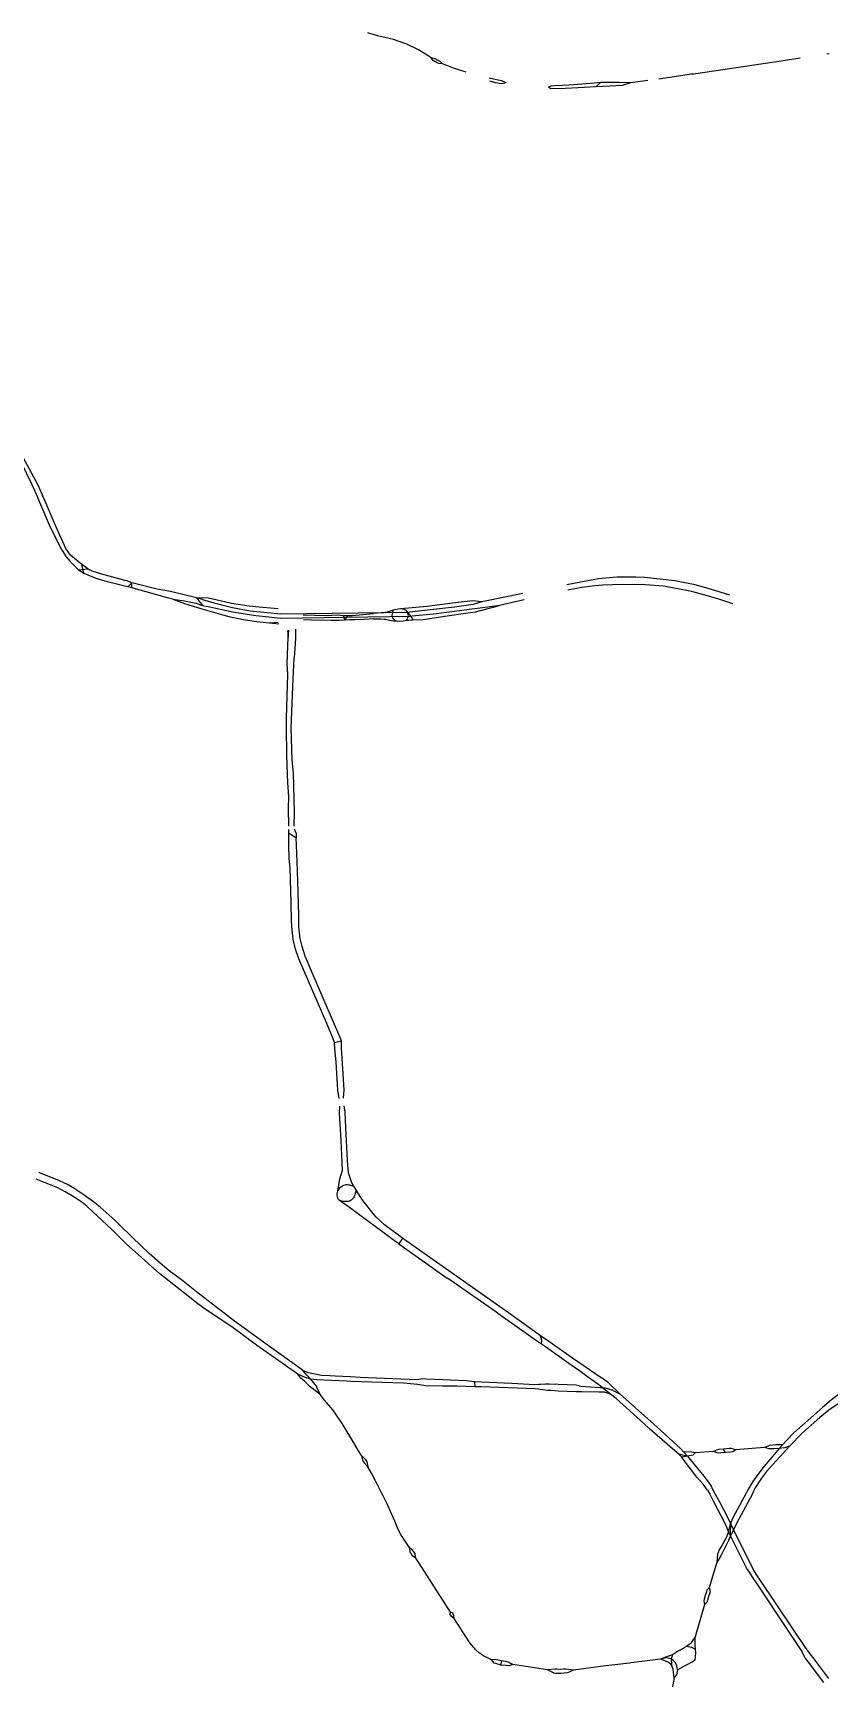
# Model space of a CAD drawing. Header units: inches. Extents: x 25490716 to 25512768, y 6672380 to 6685864.
# Drawn here: x 25493778 to 25495719, y 6674666 to 6678678 of the extents above; entities that cross this region are included whole.
import ezdxf

# ---------------------------------------------------------------- set-up
doc = ezdxf.new("R2010")
doc.units = ezdxf.units.IN
doc.header["$MEASUREMENT"] = 0

msp = doc.modelspace()

# ---------------------------------------------------------------- linework, layer by layer
for points in [[(25494607.2, 6678674.3), (25494594.3, 6678678.1)], [(25494748.8, 6678617.5), (25494741.3, 6678622.3), (25494718, 6678636.9), (25494689.7, 6678650.7), (25494657.2, 6678662.1), (25494617.7, 6678671.2), (25494607.2, 6678674.3)], [(25494765.6, 6678610.8), (25494758.2, 6678614.5), (25494748.8, 6678617.5)], [(25494763.6, 6678605.5), (25494753.8, 6678611), (25494748.8, 6678617.5)], [(25494776.5, 6678602.7), (25494770.9, 6678608.2), (25494765.6, 6678610.8)], [(25495648.8, 6678616.2), (25495606.8, 6678609.9), (25495504.1, 6678594.4), (25495388.1, 6678577.8), (25495383.9, 6678577.2)], [(25495719.4, 6678626.8), (25495713.3, 6678625.9)], [(25494776.5, 6678602.7), (25494767.5, 6678603.3), (25494763.6, 6678605.5)], [(25494833.8, 6678582.1), (25494818.8, 6678586.9), (25494803.3, 6678592), (25494783.3, 6678600), (25494776.5, 6678602.7)], [(25495383.9, 6678577.2), (25495304, 6678565.3)], [(25494907.9, 6678563.9), (25494890.4, 6678567.5)], [(25494906.6, 6678556.6), (25494891.6, 6678560.1)], [(25494931.5, 6678556.2), (25494920.3, 6678553.6), (25494906.6, 6678556.6)], [(25494931.5, 6678556.2), (25494921.5, 6678561.4), (25494907.9, 6678563.9)], [(25495161.5, 6678557.2), (25495146.8, 6678555.6), (25495085.7, 6678550.9), (25495051.1, 6678548.9), (25495041, 6678548.6), (25495034.9, 6678545.7)], [(25495150.2, 6678546.5), (25495107.1, 6678543.8), (25495075.9, 6678542.2), (25495040.3, 6678542), (25495034.9, 6678545.7)], [(25495161.5, 6678557.2), (25495150.2, 6678546.5)], [(25495235, 6678556.7), (25495214.5, 6678549.9), (25495184.7, 6678547.9), (25495150.2, 6678546.5)], [(25495235, 6678556.7), (25495208.4, 6678557.2), (25495187.7, 6678557.3), (25495161.5, 6678557.2)], [(25495277, 6678561.8), (25495235, 6678556.7)], [(25493659.2, 6677812.3), (25493668.1, 6677800), (25493684.9, 6677777.1), (25493695.7, 6677757.9), (25493705.6, 6677734.8), (25493754.1, 6677641.7), (25493788.9, 6677577.6), (25493801.3, 6677550.2)], [(25493645.3, 6677800.7), (25493661.5, 6677786.8), (25493670.2, 6677776.3), (25493679.1, 6677762.4), (25493701.5, 6677723), (25493748.2, 6677631.8), (25493775.1, 6677576.8), (25493789.8, 6677544.4)], [(25493794.7, 6677532.9), (25493789.8, 6677544.4)], [(25493848.8, 6677415.6), (25493821.1, 6677472), (25493794.7, 6677532.9)], [(25493806.5, 6677537.9), (25493801.3, 6677550.2)], [(25493858, 6677420.9), (25493832.5, 6677477.2), (25493806.5, 6677537.9)], [(25493848.8, 6677415.6), (25493859, 6677400.4), (25493868.9, 6677388.6), (25493878.2, 6677379.1), (25493888.7, 6677368.6)], [(25493896.7, 6677381.7), (25493879.1, 6677396.2), (25493869.6, 6677404.8), (25493858, 6677420.9)], [(25493888.7, 6677368.6), (25493911.8, 6677371.4)], [(25493888.7, 6677368.6), (25493902, 6677360.4)], [(25493911.8, 6677371.4), (25493896.7, 6677381.7)], [(25493902, 6677360.4), (25493896.7, 6677381.7)], [(25493911.8, 6677371.4), (25493921.6, 6677366.4), (25493944.7, 6677358.8), (25493989.6, 6677346.9), (25494002.2, 6677343.6)], [(25493902, 6677360.4), (25493935.2, 6677346.5)], [(25493998.5, 6677329.6), (25493952.9, 6677341.2), (25493935.2, 6677346.5)], [(25494008.9, 6677326.9), (25493998.5, 6677329.6)], [(25494002.2, 6677343.6), (25494006.6, 6677342.4), (25494019.4, 6677337.1)], [(25494008.9, 6677326.9), (25494019.4, 6677337.1)], [(25494018.7, 6677325), (25494008.9, 6677326.9)], [(25494018.7, 6677325), (25494019.4, 6677337.1)], [(25494118.6, 6677296.8), (25494105.8, 6677300.5), (25494074.6, 6677309.7), (25494018.7, 6677325)], [(25494176.5, 6677300.2), (25494113, 6677315.7), (25494080.4, 6677321.8), (25494019.4, 6677337.1)], [(25495269.1, 6677349.7), (25495247.6, 6677350.6), (25495201.6, 6677350.4), (25495156.6, 6677347.1), (25495118, 6677339.7), (25495079.2, 6677332.3)], [(25495383.9, 6677315.8), (25495346.1, 6677323.4), (25495314.7, 6677328.5), (25495271.7, 6677332.2), (25495244, 6677333.1), (25495191, 6677331.8), (25495167.7, 6677331), (25495147.6, 6677329.7), (25495115.9, 6677325.5), (25495082.1, 6677319.3)], [(25495392.9, 6677331.8), (25495367.7, 6677337.1), (25495342.6, 6677341.7), (25495314.4, 6677345.5), (25495269.1, 6677349.7)], [(25495477.1, 6677307), (25495429.6, 6677321.4), (25495392.9, 6677331.8)], [(25494118.6, 6677296.8), (25494147.6, 6677286.4), (25494190, 6677273.9), (25494218, 6677265.3), (25494252.4, 6677255.9), (25494290.7, 6677247.7), (25494323.4, 6677243), (25494354.8, 6677239.8)], [(25494118.6, 6677296.8), (25494147.5, 6677292.9), (25494174.8, 6677287.5), (25494191.4, 6677282.1)], [(25494176.5, 6677300.2), (25494191.4, 6677282.1)], [(25494191.5, 6677296.5), (25494176.5, 6677300.2)], [(25494375.7, 6677273.4), (25494329.5, 6677277.6), (25494304.7, 6677279.9), (25494262.3, 6677286.9), (25494234.1, 6677293.4), (25494216.9, 6677297.2), (25494205.2, 6677299.8), (25494176.5, 6677300.2)], [(25494191.5, 6677296.5), (25494219.2, 6677288.1), (25494264.2, 6677276.9), (25494307.4, 6677268.9), (25494349, 6677264.6), (25494382.2, 6677261)], [(25494975.5, 6677295.8), (25494915.3, 6677282.1), (25494868.6, 6677275.5), (25494841.1, 6677271.8), (25494805.9, 6677267.1), (25494754.8, 6677260.8), (25494701.5, 6677255.4)], [(25494872.5, 6677290.8), (25494850.5, 6677292.7), (25494801.2, 6677287.5), (25494739.4, 6677279.2)], [(25494872.5, 6677290.8), (25494851.5, 6677284.5), (25494805.7, 6677277.4), (25494747, 6677270.8)], [(25494972.5, 6677310.6), (25494872.5, 6677290.8)], [(25495484, 6677285.7), (25495448, 6677298.1), (25495416.3, 6677307.2), (25495399.3, 6677311.9), (25495383.9, 6677315.8)], [(25494191.4, 6677282.1), (25494208.9, 6677278.6), (25494245.7, 6677270.2), (25494269, 6677265.2), (25494321.7, 6677257), (25494353.1, 6677253.7), (25494380.6, 6677250.8)], [(25494380.6, 6677250.8), (25494701.5, 6677255.4)], [(25494382.2, 6677261), (25494696.2, 6677265.6)], [(25494436.7, 6677258.7), (25494493.9, 6677257.7), (25494519.5, 6677258.6), (25494534.3, 6677257.5)], [(25494539.3, 6677246.1), (25494524.3, 6677245.1), (25494504.4, 6677245.1), (25494457.1, 6677245.6), (25494437.7, 6677247.1)], [(25494534.3, 6677257.5), (25494545.5, 6677257.2)], [(25494539.3, 6677246.1), (25494534.3, 6677257.5)], [(25494539.3, 6677246.1), (25494545.5, 6677257.2)], [(25494609.2, 6677248.8), (25494585.8, 6677247.9), (25494563.2, 6677247), (25494549.6, 6677246.6), (25494539.3, 6677246.1)], [(25494545.5, 6677257.2), (25494556.4, 6677257.4), (25494608.1, 6677261.9)], [(25494636.6, 6677264.4), (25494608.1, 6677261.9)], [(25494609.2, 6677248.8), (25494626, 6677249.1), (25494634.3, 6677248.5), (25494637.3, 6677248.1)], [(25494636.6, 6677264.4), (25494655.4, 6677270.5)], [(25494637.3, 6677248.1), (25494647.3, 6677246.1), (25494656.9, 6677244.6), (25494664, 6677243.9), (25494672.5, 6677243.5), (25494680.4, 6677244.3), (25494689.1, 6677245.7), (25494694.1, 6677245.6), (25494704.4, 6677246.6), (25494729.3, 6677247.3), (25494787.6, 6677256.1), (25494832.2, 6677262.6), (25494856.9, 6677266.2), (25494915.3, 6677282.1)], [(25494655.4, 6677270.5), (25494654.3, 6677263.5), (25494653.5, 6677260.9), (25494653.3, 6677257.7), (25494653.8, 6677254.2), (25494654.9, 6677251.8), (25494656.4, 6677249.5), (25494658.4, 6677247.3), (25494661, 6677245.3), (25494663.8, 6677243.9), (25494663.9, 6677243.9)], [(25494674.4, 6677273.3), (25494655.4, 6677270.5)], [(25494739.4, 6677279.2), (25494674.5, 6677273.3)], [(25494689.1, 6677245.7), (25494689.4, 6677246.6), (25494690.1, 6677247.8), (25494690.6, 6677248.7), (25494691.3, 6677250), (25494692.2, 6677252.5), (25494692.9, 6677254.8), (25494693.4, 6677257.3), (25494693.1, 6677260.1), (25494692.3, 6677263.6), (25494691.6, 6677265.2), (25494689.9, 6677267.2), (25494688.4, 6677268.8), (25494686.1, 6677270.5), (25494683.3, 6677271.9), (25494674.5, 6677273.3)], [(25494692.3, 6677263.6), (25494699.8, 6677253.9), (25494704.4, 6677246.6)], [(25494747, 6677270.8), (25494696.2, 6677265.6)], [(25494354.8, 6677239.8), (25494375.9, 6677241.1)], [(25494354.8, 6677239.8), (25494377.5, 6677236.8)], [(25494399.4, 6677114.6), (25494397.7, 6677139.7), (25494400.5, 6677204.2), (25494401.8, 6677221.2)], [(25494398.7, 6677220.7), (25494400.5, 6677204.2)], [(25494418.4, 6677223.8), (25494418, 6677211.8), (25494417.7, 6677202.1), (25494416.6, 6677176.9), (25494414.9, 6677153.7)], [(25494407.7, 6676983.1), (25494412.7, 6677103.2), (25494414.9, 6677153.7)], [(25494396.3, 6676983.1), (25494395.9, 6677007), (25494399.4, 6677114.6)], [(25494401.7, 6676743.5), (25494400.8, 6676786.7), (25494401.5, 6676815.7), (25494399.2, 6676849.4), (25494397.3, 6676916.3), (25494396.3, 6676983.1)], [(25494413.4, 6676873), (25494409.7, 6676904.3), (25494407.7, 6676983.1)], [(25494414.7, 6676743.8), (25494415.3, 6676777.7), (25494413.4, 6676873)], [(25494401.6, 6676709), (25494402, 6676726.6)], [(25494402, 6676726.6), (25494401.8, 6676735.5)], [(25494419.9, 6676714.1), (25494402, 6676726.6)], [(25494419.7, 6676726.1), (25494415.7, 6676736)], [(25494419.7, 6676726.1), (25494419.9, 6676714.1)], [(25494402, 6676696.9), (25494401.6, 6676709)], [(25494509.7, 6676225.2), (25494494.8, 6676262), (25494425.9, 6676419.8), (25494418, 6676443.2), (25494412, 6676468.3), (25494409.6, 6676490.1), (25494408.4, 6676511.9), (25494407.2, 6676558.3), (25494404.9, 6676640.3), (25494403, 6676665.8), (25494402, 6676696.9)], [(25494420.4, 6676698), (25494419.9, 6676714.1)], [(25494526.2, 6676229.7), (25494454.7, 6676395.5), (25494441.8, 6676426.6), (25494434.2, 6676449.7), (25494429.7, 6676469.9), (25494426.5, 6676498.1), (25494425.8, 6676526.8), (25494422.7, 6676634.6), (25494420.4, 6676698)], [(25494512.8, 6676216.3), (25494509.7, 6676225.2)], [(25494512.8, 6676216.3), (25494530.4, 6676220)], [(25494514.3, 6676200.9), (25494512.8, 6676216.3)], [(25494524.8, 6676079.4), (25494521.5, 6676099.5), (25494517.4, 6676168.6), (25494514.3, 6676200.9)], [(25494530.4, 6676220), (25494526.2, 6676229.7)], [(25494530.4, 6676203), (25494530.4, 6676220)], [(25494534.9, 6676079.9), (25494536.5, 6676100.6), (25494530.4, 6676203)], [(25494529, 6675976.3), (25494525.3, 6676044.5), (25494525.8, 6676060.8)], [(25494541.9, 6675990.2), (25494539, 6676046.3), (25494536.4, 6676061.5)], [(25494521.1, 6675853.2), (25494526.2, 6675883.2), (25494533, 6675904.4), (25494529, 6675976.3)], [(25494542.5, 6675977.1), (25494541.9, 6675990.2)], [(25494559.1, 6675865.6), (25494554.5, 6675876.4), (25494547.5, 6675897.9), (25494544.6, 6675928.6), (25494542.5, 6675977.1)], [(25493969.1, 6675760.9), (25493924.3, 6675803.4), (25493910.5, 6675816.3), (25493897.2, 6675826.4), (25493878.7, 6675839.1), (25493856.6, 6675852.1), (25493838.6, 6675861.2), (25493785.8, 6675882.6)], [(25493978.5, 6675781.7), (25493941.6, 6675814.7), (25493925.3, 6675827.8), (25493902.5, 6675843.7), (25493878.1, 6675859.9), (25493863.6, 6675868.6), (25493842.3, 6675878.6), (25493792.3, 6675899)], [(25494521.4, 6675836.4), (25494521.2, 6675836.8), (25494520.3, 6675840.2), (25494519.8, 6675843.5), (25494519.8, 6675846.8), (25494520.3, 6675850.2), (25494521.1, 6675853.2), (25494521.1, 6675853.2)], [(25494521.1, 6675853.2), (25494522.5, 6675856.6), (25494524.3, 6675859.5), (25494526.8, 6675862.5), (25494529.9, 6675865.1), (25494532.4, 6675866.5), (25494535.5, 6675868.1), (25494538.9, 6675869), (25494541.4, 6675869.3), (25494544.8, 6675869.4), (25494548.1, 6675869), (25494550, 6675868.5), (25494552.2, 6675867.7), (25494559.1, 6675865.6)], [(25494566.1, 6675854.7), (25494563.5, 6675847.6), (25494561.8, 6675842.2), (25494560.7, 6675839.7), (25494559.5, 6675837.5), (25494558.2, 6675835.6), (25494556.9, 6675834.2), (25494555.6, 6675833), (25494553.6, 6675831.4), (25494551.5, 6675830.2), (25494549.3, 6675829.2), (25494546.7, 6675828.4), (25494543.3, 6675828), (25494540.2, 6675828), (25494537, 6675827.9), (25494533.7, 6675828.3), (25494531.2, 6675828.8), (25494528.5, 6675829.7), (25494524.7, 6675831.1)], [(25494559.1, 6675865.6), (25494568.1, 6675851.6)], [(25494577.4, 6675838.3), (25494568.1, 6675851.6)], [(25494524.7, 6675831.1), (25494523.2, 6675833.2), (25494521.4, 6675836.4)], [(25494549.5, 6675813.5), (25494524.7, 6675831.1)], [(25494659.2, 6675732.7), (25494549.5, 6675813.5)], [(25494668.9, 6675746.1), (25494634.8, 6675771.4), (25494613.6, 6675791.2), (25494585.6, 6675826.5), (25494577.4, 6675838.3)], [(25493974.8, 6675755.3), (25493969.1, 6675760.9)], [(25493989.3, 6675771.1), (25493978.5, 6675781.7)], [(25494176.3, 6675608.3), (25494140.4, 6675636.9), (25494109.7, 6675659.4), (25494088.1, 6675677.6), (25494061.1, 6675701.3), (25494020.7, 6675740.8), (25493989.3, 6675771.1)], [(25494159.3, 6675594.6), (25494087.5, 6675651.9), (25494005.5, 6675725.1), (25493974.8, 6675755.3)], [(25494669.8, 6675724.8), (25494659.2, 6675732.7)], [(25494678.8, 6675738.8), (25494668.9, 6675746.1)], [(25494678.8, 6675738.8), (25494669.8, 6675724.8)], [(25494669.8, 6675724.8), (25494677.9, 6675719)], [(25494687.7, 6675732.5), (25494678.8, 6675738.8)], [(25494805.8, 6675649.2), (25494687.7, 6675732.5)], [(25494677.9, 6675719), (25494787.7, 6675641.5)], [(25494796.4, 6675635.6), (25494787.7, 6675641.5)], [(25494915.3, 6675571.9), (25494805.8, 6675649.2)], [(25494436, 6675416.3), (25494431.8, 6675419.2), (25494349.1, 6675478.7), (25494269.2, 6675536.4), (25494176.3, 6675608.3)], [(25494906.4, 6675558.9), (25494796.4, 6675635.6)], [(25494164.3, 6675590.5), (25494159.3, 6675594.6)], [(25494180.3, 6675578.6), (25494164.3, 6675590.5)], [(25494423.5, 6675407.3), (25494323.3, 6675477.9), (25494323.1, 6675478.1), (25494266.2, 6675519.9), (25494194.9, 6675568.4), (25494180.3, 6675578.6)], [(25494911.5, 6675555.4), (25494906.4, 6675558.9)], [(25495015.7, 6675500.7), (25494937, 6675556.6), (25494915.3, 6675571.9)], [(25495006, 6675488.3), (25494911.5, 6675555.4)], [(25495017.7, 6675480), (25495006, 6675488.3)], [(25495017.7, 6675480), (25495018.4, 6675489.3), (25495015.7, 6675500.7)], [(25495036, 6675486.5), (25495015.7, 6675500.7)], [(25495027.2, 6675473.4), (25495017.7, 6675480)], [(25495093.3, 6675446.2), (25495036, 6675486.5)], [(25495084.3, 6675433.3), (25495027.2, 6675473.4)], [(25495168.7, 6675394.9), (25495160.9, 6675400.2), (25495093.3, 6675446.2)], [(25494462.7, 6675369.5), (25494454.2, 6675376.6), (25494440.1, 6675389.8), (25494430.9, 6675397.6), (25494423.5, 6675407.3)], [(25494470.4, 6675393.2), (25494455.6, 6675395.2), (25494439.8, 6675399.8), (25494423.5, 6675407.3)], [(25494470.4, 6675375.6), (25494469.4, 6675377.9), (25494455.6, 6675395.2), (25494445.8, 6675404.9), (25494436, 6675416.3)], [(25494461.1, 6675407.7), (25494449.6, 6675410.7), (25494436, 6675416.3)], [(25494514.9, 6675402.2), (25494502.1, 6675403), (25494481.5, 6675404.2), (25494461.1, 6675407.7)], [(25494552.2, 6675400.3), (25494514.9, 6675402.2)], [(25494575.6, 6675399), (25494552.2, 6675400.3)], [(25494714.4, 6675393.7), (25494575.7, 6675399)], [(25495130, 6675400.6), (25495110.4, 6675414.9), (25495084.3, 6675433.3)], [(25495150.7, 6675386.1), (25495146.4, 6675389.2), (25495130, 6675400.6)], [(25494477.9, 6675357.6), (25494462.7, 6675369.5)], [(25494551.9, 6675389.6), (25494542.4, 6675389.9), (25494470.4, 6675393.2)], [(25494477.9, 6675357.6), (25494470.4, 6675375.6)], [(25494736.1, 6675378.7), (25494715.2, 6675382.1), (25494681.5, 6675385.4), (25494551.9, 6675389.6)], [(25494736.6, 6675395.2), (25494727.7, 6675395.6), (25494714.4, 6675393.7)], [(25494776.8, 6675377.7), (25494736.1, 6675378.7)], [(25494777.6, 6675393.4), (25494736.6, 6675395.2)], [(25494812.3, 6675378.1), (25494783.1, 6675377.5), (25494776.8, 6675377.7)], [(25494854.3, 6675388.1), (25494833.9, 6675390.8), (25494777.6, 6675393.4)], [(25494855.2, 6675376.5), (25494812.3, 6675378.1)], [(25494854.3, 6675388.1), (25494855.2, 6675376.5)], [(25494871.2, 6675387.3), (25494854.3, 6675388.1)], [(25494871, 6675376), (25494855.2, 6675376.5)], [(25495010.8, 6675370.3), (25495002.2, 6675371.3), (25494871, 6675376)], [(25494945.7, 6675384), (25494871.2, 6675387.3)], [(25495011.2, 6675381.7), (25495001.9, 6675381.5), (25494945.7, 6675384)], [(25495033, 6675367.4), (25495014.9, 6675369.9), (25495010.8, 6675370.3)], [(25495027.8, 6675382.7), (25495015.1, 6675381.7), (25495011.2, 6675381.7)], [(25495036.4, 6675382.4), (25495027.8, 6675382.7)], [(25495041.6, 6675367), (25495033, 6675367.4)], [(25495058.2, 6675381.7), (25495036.4, 6675382.4)], [(25495058.1, 6675365.5), (25495041.6, 6675367)], [(25495102.2, 6675364.1), (25495058.1, 6675365.5)], [(25495102.5, 6675380.3), (25495058.2, 6675381.7)], [(25495115.8, 6675364.3), (25495102.2, 6675364.1)], [(25495109.4, 6675378.6), (25495102.5, 6675380.3)], [(25495109.4, 6675378.6), (25495113.5, 6675377.5), (25495149.5, 6675375.4)], [(25495157.9, 6675363.5), (25495115.8, 6675364.3)], [(25495149.5, 6675375.4), (25495173, 6675374.1), (25495189.6, 6675369.2), (25495209.5, 6675358.5)], [(25495186.4, 6675358.5), (25495154.3, 6675383.5), (25495150.7, 6675386.1)], [(25495186.4, 6675358.5), (25495171.6, 6675363.2), (25495157.9, 6675363.5)], [(25495181.2, 6675385.7), (25495168.7, 6675394.9)], [(25495209.5, 6675358.5), (25495181.2, 6675385.7)], [(25495267.1, 6675286.9), (25495200, 6675347.8), (25495186.4, 6675358.5)], [(25495276.8, 6675298.5), (25495209.5, 6675358.5)], [(25495798, 6675394.8), (25495773.6, 6675379.8), (25495744.1, 6675359.4), (25495724.8, 6675344.8), (25495702.9, 6675326), (25495674.9, 6675300.6), (25495632.9, 6675263.8), (25495614.8, 6675245.4), (25495605.3, 6675234.7)], [(25495803.6, 6675374.8), (25495796.8, 6675370.9), (25495763.8, 6675350.5), (25495718.8, 6675319.6), (25495696.2, 6675301.8), (25495654.5, 6675264.4), (25495622.9, 6675231.2)], [(25494579, 6675208.6), (25494571.9, 6675220.5), (25494557.3, 6675245.4), (25494544.2, 6675266.9), (25494531.8, 6675287), (25494516.4, 6675309.8), (25494509.4, 6675320), (25494489, 6675343.9), (25494477.9, 6675357.6)], [(25495353, 6675211.7), (25495343.1, 6675220.5), (25495281.5, 6675273.8), (25495267.1, 6675286.9)], [(25495364.8, 6675216.9), (25495357.6, 6675224.7), (25495299.4, 6675278.5), (25495276.8, 6675298.5)], [(25494579, 6675208.6), (25494588.1, 6675200.1), (25494589.5, 6675197.7)], [(25494579, 6675208.6), (25494581.6, 6675197.4), (25494583.2, 6675194.4)], [(25495373.5, 6675207.2), (25495361.6, 6675209.2), (25495353, 6675211.7)], [(25495359.9, 6675204.4), (25495353, 6675211.7)], [(25495373.5, 6675207.2), (25495359.9, 6675204.4)], [(25495365.8, 6675196.5), (25495359.9, 6675204.4)], [(25495380.5, 6675217.7), (25495364.8, 6675216.9)], [(25495364.8, 6675216.9), (25495373.5, 6675207.2)], [(25495386.7, 6675209.3), (25495373.5, 6675207.2)], [(25495373.5, 6675207.2), (25495380.3, 6675198.9)], [(25495380.3, 6675198.9), (25495413.9, 6675158.3), (25495424.7, 6675143.7), (25495431.3, 6675133.7), (25495438.4, 6675120.4)], [(25495392.2, 6675215.1), (25495380.5, 6675217.7)], [(25495392.2, 6675215.1), (25495386.7, 6675209.3)], [(25495437.2, 6675218.4), (25495392.2, 6675215.1)], [(25495451, 6675223.6), (25495449.7, 6675223.5), (25495437.2, 6675218.4)], [(25495455.5, 6675215.3), (25495448.7, 6675214.7), (25495437.2, 6675218.4)], [(25495461.2, 6675224.5), (25495451, 6675223.6)], [(25495466.5, 6675216.1), (25495455.5, 6675215.3)], [(25495475.3, 6675225.7), (25495461.2, 6675224.5)], [(25495466.5, 6675216.1), (25495461.2, 6675224.5)], [(25495479, 6675217.2), (25495466.5, 6675216.1)], [(25495491.5, 6675222.8), (25495480.5, 6675226), (25495475.3, 6675225.7)], [(25495491.5, 6675222.8), (25495484.7, 6675217.6), (25495479, 6675217.2)], [(25495561.3, 6675228.5), (25495491.5, 6675222.8)], [(25495590.2, 6675217), (25495560.8, 6675182.4), (25495545.5, 6675162.8), (25495533.4, 6675145.3), (25495526.8, 6675134.6)], [(25495608.7, 6675215.7), (25495582.1, 6675186.9), (25495566.8, 6675169.7), (25495554.4, 6675153.2), (25495538.8, 6675129.7), (25495534.5, 6675121.4)], [(25495589.5, 6675234.9), (25495573.4, 6675233.2), (25495561.3, 6675228.5)], [(25495584.6, 6675225.2), (25495572.8, 6675224.7), (25495561.3, 6675228.5)], [(25495597.7, 6675225.8), (25495584.6, 6675225.2)], [(25495605.3, 6675234.7), (25495589.5, 6675234.9)], [(25495597.7, 6675225.8), (25495590.2, 6675217)], [(25495605.3, 6675234.7), (25495597.7, 6675225.8)], [(25495622.9, 6675231.2), (25495610.7, 6675227.8), (25495597.7, 6675225.8)], [(25495622.9, 6675231.2), (25495608.7, 6675215.7)], [(25494583.2, 6675194.4), (25494585.4, 6675190.8), (25494594.8, 6675181.2)], [(25494589.5, 6675197.7), (25494592, 6675193), (25494594.8, 6675181.2)], [(25494631.7, 6675110.6), (25494628.1, 6675118), (25494615.7, 6675142.4), (25494603.1, 6675166.1), (25494594.8, 6675181.2)], [(25495422.2, 6675124.5), (25495412.3, 6675139.2), (25495396.9, 6675156.1), (25495365.8, 6675196.5)], [(25495422.2, 6675124.5), (25495427.9, 6675114.1)], [(25495438.4, 6675120.4), (25495451.5, 6675096), (25495471.7, 6675058.3)], [(25495521.8, 6675126.6), (25495516.7, 6675117)], [(25495526.8, 6675134.6), (25495521.8, 6675126.6)], [(25495534.5, 6675121.4), (25495530.4, 6675112.4)], [(25494696.6, 6674982.4), (25494685.1, 6674999.6), (25494674.7, 6675016.3), (25494668.5, 6675028.3), (25494660.3, 6675048.6), (25494652.6, 6675065.3), (25494640.6, 6675092.2), (25494631.7, 6675110.6)], [(25495427.9, 6675114.1), (25495437.1, 6675096.2), (25495465.3, 6675042.1)], [(25495516.7, 6675117), (25495484.3, 6675056.4)], [(25495525.4, 6675103.1), (25495493.7, 6675044.2)], [(25495530.4, 6675112.4), (25495525.4, 6675103.1)], [(25495465.3, 6675042.1), (25495474, 6675022.4)], [(25495471.7, 6675058.3), (25495486.3, 6675027.3)], [(25495474, 6675022.4), (25495479.7, 6675045)], [(25495479.7, 6675045), (25495477.5, 6675025.5), (25495478.9, 6675012.5)], [(25495484.3, 6675056.4), (25495479.7, 6675045)], [(25495493.7, 6675044.2), (25495492.4, 6675041.5), (25495486.3, 6675027.3)], [(25495468.9, 6675009.5), (25495456.6, 6674987.4)], [(25495473.6, 6675001.8), (25495458.1, 6674970.5)], [(25495474, 6675022.4), (25495468.9, 6675009.5)], [(25495478.9, 6675012.5), (25495473.6, 6675001.8)], [(25495478.9, 6675012.5), (25495474, 6675022.4)], [(25495486.3, 6675027.3), (25495478.9, 6675012.5)], [(25495483.5, 6675003.3), (25495478.9, 6675012.5)], [(25495524.7, 6674924.4), (25495518.8, 6674933.6), (25495483.5, 6675003.3)], [(25495490.7, 6675018.4), (25495486.3, 6675027.3)], [(25495534.8, 6674930.1), (25495490.7, 6675018.4)], [(25494706.7, 6674973.8), (25494704.3, 6674977.5), (25494696.6, 6674982.4)], [(25494699.9, 6674969.4), (25494697.8, 6674972.6), (25494696.6, 6674982.4)], [(25494711.6, 6674958.5), (25494703.5, 6674964.3), (25494699.9, 6674969.4)], [(25494711.6, 6674958.5), (25494709.5, 6674969.5), (25494706.7, 6674973.8)], [(25494719.3, 6674946.3), (25494711.6, 6674958.5)], [(25495449, 6674973.9), (25495447.1, 6674968), (25495445.2, 6674947.6)], [(25495458.1, 6674970.5), (25495455.8, 6674965.5), (25495445.2, 6674947.6)], [(25495456.6, 6674987.4), (25495450.5, 6674978.2), (25495449, 6674973.9)], [(25494795.6, 6674826.9), (25494719.3, 6674946.3)], [(25495445.2, 6674947.6), (25495436.5, 6674919.2), (25495426.9, 6674885.8)], [(25495535.3, 6674907.6), (25495524.7, 6674924.4)], [(25495544.6, 6674914.5), (25495535.9, 6674928), (25495534.8, 6674930.1)], [(25495426.9, 6674885.8), (25495421.2, 6674880.2), (25495419.9, 6674876.1)], [(25495426.9, 6674885.8), (25495429.1, 6674877.8), (25495427.9, 6674873.7)], [(25495540.1, 6674900.5), (25495535.3, 6674907.6)], [(25495620.8, 6674779.2), (25495540.1, 6674900.5)], [(25495549.8, 6674906.7), (25495544.6, 6674914.5)], [(25495631.3, 6674785.5), (25495549.8, 6674906.7)], [(25495415.2, 6674845.7), (25495392.1, 6674766.9)], [(25495414.6, 6674858.5), (25495413.5, 6674854.5), (25495415.2, 6674845.7)], [(25495417.2, 6674867.5), (25495414.6, 6674858.5)], [(25495422.4, 6674856.3), (25495420.6, 6674850.6), (25495415.2, 6674845.7)], [(25495419.9, 6674876.1), (25495417.2, 6674867.5)], [(25495425.1, 6674865.2), (25495422.4, 6674856.3)], [(25495427.9, 6674873.7), (25495425.1, 6674865.2)], [(25494796.6, 6674818.3), (25494795, 6674820.9), (25494795.6, 6674826.9)], [(25494802.6, 6674821.9), (25494801.4, 6674824), (25494795.6, 6674826.9)], [(25494805.3, 6674811.5), (25494798.1, 6674815.9), (25494796.6, 6674818.3)], [(25494805.3, 6674811.5), (25494804.2, 6674819.1), (25494802.6, 6674821.9)], [(25494896.1, 6674710.4), (25494876.7, 6674720.5), (25494866.9, 6674726.9), (25494857.4, 6674735), (25494843.1, 6674752.3), (25494805.3, 6674811.5)], [(25495392.1, 6674766.9), (25495385.1, 6674755.8)], [(25495392.6, 6674753.4), (25495392.1, 6674766.9)], [(25495638.5, 6674752.7), (25495620.8, 6674779.2)], [(25495666.6, 6674733.7), (25495663.1, 6674738.2), (25495631.3, 6674785.5)], [(25495323, 6674717.5), (25495307.8, 6674712.2)], [(25495337.3, 6674722.8), (25495323, 6674717.5)], [(25495337.3, 6674722.8), (25495334.1, 6674712.8), (25495335.1, 6674698.2)], [(25495347.3, 6674729.1), (25495337.3, 6674722.8)], [(25495355.2, 6674734.1), (25495347.3, 6674729.1)], [(25495355.2, 6674734.1), (25495363.3, 6674738.8)], [(25495363.3, 6674738.8), (25495370.4, 6674743.1)], [(25495385.1, 6674755.8), (25495381.8, 6674750.7), (25495370.4, 6674743.1)], [(25495393.5, 6674735.7), (25495384, 6674740.3), (25495370.4, 6674743.1)], [(25495393.5, 6674735.7), (25495392.2, 6674745.9), (25495392.6, 6674753.4)], [(25495392.9, 6674710.4), (25495393.6, 6674716.3), (25495394.3, 6674729), (25495393.5, 6674735.7)], [(25495655.4, 6674726.1), (25495653.2, 6674731.1), (25495638.5, 6674752.7)], [(25495660.3, 6674715.7), (25495655.4, 6674726.1)], [(25495673.2, 6674725.2), (25495666.6, 6674733.7)], [(25495679.5, 6674716.9), (25495673.2, 6674725.2)], [(25495718.6, 6674664.6), (25495679.5, 6674716.9)], [(25494908, 6674710.3), (25494904.7, 6674711), (25494896.1, 6674710.4)], [(25494906.3, 6674701.6), (25494902.7, 6674702.7), (25494896.1, 6674710.4)], [(25494919.8, 6674697.5), (25494906.3, 6674701.6)], [(25494920.7, 6674708.1), (25494908.3, 6674710.3)], [(25494919.8, 6674697.5), (25494920.7, 6674708.1)], [(25494931.7, 6674696.5), (25494919.8, 6674697.5)], [(25494933.4, 6674705.4), (25494920.7, 6674708.1)], [(25494947.8, 6674698.8), (25494937.8, 6674695.9), (25494931.7, 6674696.5)], [(25494947.8, 6674698.8), (25494936.9, 6674704.7), (25494933.4, 6674705.4)], [(25495032.3, 6674686), (25494947.8, 6674698.8)], [(25495055.4, 6674687.6), (25495050.9, 6674687.8), (25495032.3, 6674686)], [(25495056.2, 6674676.9), (25495052.5, 6674677.1), (25495048.6, 6674677.6), (25495032.3, 6674686)], [(25495063.6, 6674687.1), (25495055.4, 6674687.6)], [(25495064.9, 6674677), (25495056.2, 6674676.9)], [(25495071.5, 6674687.5), (25495063.6, 6674687.1)], [(25495072.9, 6674678.1), (25495064.9, 6674677)], [(25495096, 6674685.3), (25495077.5, 6674687.8), (25495071.5, 6674687.5)], [(25495096, 6674685.3), (25495081.1, 6674679), (25495072.9, 6674678.1)], [(25495155.7, 6674693.5), (25495096, 6674685.3)], [(25495161.1, 6674694.2), (25495155.7, 6674693.5)], [(25495232.4, 6674702.5), (25495161.1, 6674694.2)], [(25495236.2, 6674703), (25495232.4, 6674702.5)], [(25495307.8, 6674712.2), (25495236.2, 6674703)], [(25495323, 6674715.1), (25495307.8, 6674712.2)], [(25495322.4, 6674706.6), (25495307.8, 6674712.2)], [(25495339.9, 6674679.3), (25495339.1, 6674688), (25495335.1, 6674698.2), (25495327.2, 6674703.7), (25495322.4, 6674706.6)], [(25495349.2, 6674686.3), (25495347.5, 6674696.3), (25495343.6, 6674704.2), (25495338.9, 6674708.7), (25495334.1, 6674712.8), (25495323, 6674715.1)], [(25495341.2, 6674667.3), (25495339.9, 6674679.3)], [(25495347.7, 6674678.2), (25495346.8, 6674673.7), (25495341.2, 6674667.3)], [(25495349.2, 6674686.3), (25495347.7, 6674678.2)], [(25495349.2, 6674686.3), (25495366.5, 6674695.7)], [(25495366.5, 6674695.7), (25495374.9, 6674700.1)], [(25495374.9, 6674700.1), (25495383.4, 6674704.9)], [(25495383.4, 6674704.9), (25495392.9, 6674710.4)], [(25495666.4, 6674707.7), (25495660.3, 6674715.7)], [(25495705.9, 6674655.6), (25495666.4, 6674707.7)], [(25495341.2, 6674667.3), (25495319.2, 6674546.8), (25495314.4, 6674516.8)]]:
    msp.add_lwpolyline(points)

doc.saveas('drawing.dxf')
